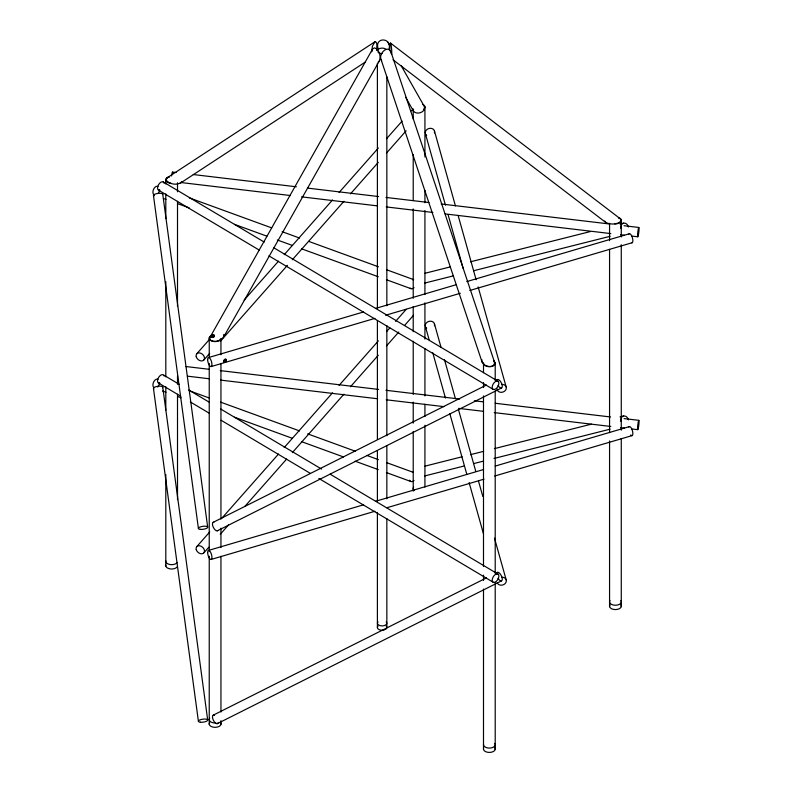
<?xml version="1.0" encoding="UTF-8"?>
<svg xmlns="http://www.w3.org/2000/svg" width="792" height="792" viewBox="0 0 792 792"><rect width="100%" height="100%" fill="white"/><g stroke="black" fill="none" stroke-linecap="round" stroke-linejoin="round"><path stroke-width="1.19" d="M391.674 54.381C392.218 48.668 389.793 34.303 389.872 50.767M371.646 51.836L372.438 46.094L375.032 41.699L376.23 42.313L376.923 44.758L376.645 50.342M481.882 359.647C480.447 366.528 495.782 369.933 494.396 361.786L391.119 52.401C388.021 44.203 378.447 53.678 381.061 59.509L482.051 362.003M209.801 337.639L209.949 339.689C213.989 343.164 221.324 340.837 223.908 336.511L379.101 61.34C381.407 56.885 379.477 49.609 374.547 47.847L372.755 48.708L209.801 337.639L210.454 336.531M223.908 336.511L223.76 334.462M389.03 49.104C392.297 37.095 373.695 36.769 378.289 49.124M371.824 51.262L372.755 48.708M375.032 41.699L166.587 178.18L166.033 179.942C169.161 184.407 177.834 185.882 181.715 181.794M196.654 353.915L209.751 339.075M244.134 300.118L278.517 261.162M284.239 254.668L332.541 199.94M339.085 192.515L378.378 147.995M386.565 138.719L402.118 121.097M203.94 359.915L209.672 353.42M220.315 341.362L287.437 265.31M292.357 259.736L343.926 201.307M350.47 193.882L378.309 162.35M386.486 153.074L406.138 130.809M196.654 546.777L209.751 531.937M222.027 518.027L278.517 454.024M284.239 447.529L332.541 392.802M339.085 385.387L378.378 340.857M386.565 331.581L389.842 327.878M395.574 321.384L406.217 309.325M203.94 552.776L208.85 547.213M220.315 534.224L228.502 524.957M244.876 506.405L286.625 459.093M292.357 452.608L343.926 394.168M350.47 386.743L378.309 355.212M386.486 345.936L398.772 332.026M404.504 325.532L413.503 315.325M378.289 62.004L379.101 61.34M180.13 183.308L365.34 62.033M166.587 178.18L169.102 177.012M213.295 522.274L486.407 385.041M495.257 380.596L497.465 379.487M217.265 530.828L501.445 388.04M213.295 715.136L486.407 577.903M495.257 573.457L497.465 572.349M217.265 723.69L501.445 580.902M208.286 357.628L363.607 311.939M375.467 308.454L456.093 284.734M466.765 281.596L629.204 233.808M211.315 366.518L374.943 318.384M385.615 315.246L460.31 293.278M469.795 290.486L632.244 242.698M208.286 550.489L363.607 504.801M375.467 501.316L483.368 469.577M495.218 466.082L629.204 426.67M211.315 559.39L374.943 511.256M386.803 507.761L484.031 479.16M494.703 476.022L632.244 435.56M424.997 273.28L450.123 266.934M470.468 261.805L590.119 231.61M620.027 224.067L623.621 223.156A4.722 3.812 75.8 0 1 628.373 227.007M424.641 283.1L453.361 275.854M473.695 270.725L610.097 236.313M424.997 466.142L462.092 456.776M470.468 454.667L483.625 451.351M494.396 448.628L591.317 424.175M620.027 416.929L623.621 416.028A4.722 3.812 75.8 0 1 628.373 419.879M424.641 475.962L464.122 466.003M473.695 463.587L483.268 461.172M494.04 458.459L610.097 429.175M172.448 172.062L176.121 172.507M193.307 174.547L296.396 186.793M307.445 188.1L378.625 196.555M385.981 197.436L428.937 202.534M441.213 203.99L609.345 223.968M624.076 225.72L638.798 227.462M181.269 182.566L290.496 195.545M301.534 196.862L377.626 205.9M386.219 206.92L432.858 212.454M445.124 213.909L610.81 233.59M620.621 234.759L624.304 235.194M631.669 236.075L637.808 236.798M185.942 366.538L209.266 369.3M220.305 370.616L378.625 389.426M385.981 390.298L459.617 399.039M474.349 400.792L482.942 401.811M495.208 403.267L610.573 416.978M624.076 418.582L638.798 420.324M187.407 376.16L209.494 378.784M220.542 380.101L377.626 398.762M386.219 399.782L443.896 406.633M458.627 408.385L483.17 411.296M494.218 412.612L610.81 426.462M620.621 427.621L624.304 428.066M631.669 428.937L637.808 429.67M189.338 197.881L271.715 227.898M282.16 231.7L299.554 238.045M308.84 241.431L378.447 266.795M386.575 269.755L413.256 279.477M163.667 198.554L165.983 199.396M177.586 203.623L189.189 207.85M234.432 224.344L266.914 236.184M277.358 239.986L292.446 245.48M301.722 248.866L378.299 276.764M386.417 279.725L410.781 288.605M189.338 390.743L209.068 397.93M220.661 402.158L299.554 430.907M307.682 433.868L355.252 451.202M366.854 455.43L378.447 459.657M386.575 462.617L413.256 472.339M162.499 390.991L165.983 392.258M177.586 396.485L181.061 397.762M234.432 417.206L292.446 438.342M301.722 441.728L343.49 456.944M355.093 461.172L378.299 469.626M386.417 472.586L410.781 481.467M618.473 217.83L620.829 219.235L621.086 220.998C617.354 224.819 610.691 224.621 606.029 222.651L393.02 59.776M163.281 181.972L264.211 242.065M273.775 247.757L497.96 381.219A4.722 2.673 -59.2 0 1 496.307 388.496A4.722 2.673 -59.2 0 1 492.337 386.11A4.722 2.673 -59.2 0 1 497.96 381.219M158.43 190.09L259.37 250.173M268.924 255.865L493.109 389.327M179.22 384.328L163.281 374.844A4.722 2.673 -59.2 0 0 158.014 378.616A4.722 2.673 -59.2 0 0 159.905 383.1M188.773 390.02L208.969 402.039M220.651 408.999L321.582 469.082M330.086 474.151L497.96 574.081A4.722 2.673 -59.2 0 1 496.307 581.358A4.722 2.673 -59.2 0 1 492.337 578.972A4.722 2.673 -59.2 0 1 497.96 574.081M158.43 382.952L180.744 396.238M190.308 401.93L209.435 413.315M221.117 420.265L310.365 473.398M318.859 478.457L493.109 582.189M390.476 43.045L619.889 218.463M606.029 222.651L604.672 221.017M405.643 97.317L413.474 111.098C416.968 115.761 427.254 111.484 423.888 105.683L401.287 65.894M493.673 360.578L494.396 361.786M387.842 42.243L389.674 45.471M413.474 111.098L412.711 108.831M381.061 59.509L381.645 60.925M434.422 130.858L455.44 205.9M458.113 215.424L476.131 279.744M478.13 286.892L506.157 386.932M425.423 133.709L445.441 205.168M448.104 214.701L463.122 268.29M434.422 323.73L441.094 347.549M444.431 359.459L455.44 398.762M458.449 409.484L475.794 471.418M478.467 480.942L482.803 496.426M494.475 538.114L506.157 579.803M425.423 326.571L429.086 339.669M432.759 352.777L445.441 398.029M449.777 413.513L466.785 474.26M469.121 482.595L483.466 533.808M391.119 52.401L391.347 54.054M162.726 194.08L207.662 526.977M153.49 195.713L198.426 528.611M162.726 386.942L207.662 719.839M153.49 388.575L198.426 721.472M621.274 220.008L621.274 236.966M621.274 244.738L621.274 430.175M621.274 438.491L621.274 606.622M609.563 223.364L609.563 240.669M609.563 249.322L609.563 432.65M609.563 440.956L609.563 606.622M495.208 362.855L495.208 380.16M495.208 390.941L495.208 573.022M495.208 582.912L495.208 749.47M483.506 372.735L483.506 362.845A5.9 3.406 0 0 0 490.882 366.587A5.9 3.406 0 0 0 494.05 361.221M483.506 382.625L483.506 387.565M483.496 395.881L483.496 566.488M483.496 575.141L483.506 580.437M483.506 589.09L483.496 749.46M424.928 106.643L424.928 156.984M424.928 190.367L424.928 202.732M424.928 210.494L424.928 294.565M424.928 302.871L424.928 339.075M424.928 348.619L424.928 395.941M424.928 404.247L424.928 416.612M424.928 425.264L424.928 487.08M413.216 109.108L413.216 118.998M413.216 154.509L413.216 200.604M413.216 208.91L413.216 298.267M413.216 306.573L413.216 331.65M413.216 341.194L413.216 394.357M413.216 402.118L413.216 423.136M413.216 431.442L413.216 491.129M386.842 76.834L386.842 305.771M386.842 325.562L386.842 435.699M386.842 445.599L386.842 498.812M386.842 518.611L386.842 627.512M377.398 63.221L377.398 308.246M377.398 320.621L377.398 439.412M377.398 450.549L377.398 501.287M377.398 512.424L377.398 627.512M220.948 354.737L220.948 338.659A5.9 3.406 0 0 1 212.83 341.362A5.9 3.406 0 0 1 210.415 336.135M220.948 363.389L220.948 519.166M220.948 528.165L220.948 547.599M220.948 556.251L220.948 712.028M220.948 720.68L220.948 724.393M209.246 337.768L209.246 357.548M209.237 363.38L209.237 551.301M209.237 556.241L209.237 724.383M177.507 182.794L177.517 191.793M177.507 201.336L177.507 306.425M177.507 375.655L177.507 384.308M177.507 394.198L177.517 499.633M165.805 179.418L165.805 184.021M165.805 193.911L165.805 218.641M165.805 281.685L165.805 376.883M165.805 386.773L165.805 410.266M165.805 474.557L165.805 566.042M414.384 490.555A5.9 3.406 0 0 1 413.622 487.179M177.111 562.567A5.9 3.406 0 0 1 170.122 564.557A5.9 3.406 0 0 1 165.805 560.815M494.812 743.381A5.9 3.406 0 0 1 490.119 748.064A5.9 3.406 0 0 1 483.506 744.232M386.209 621.809A4.722 2.732 0 0 1 382.12 625.908A4.722 2.732 0 0 1 378.031 621.809M620.878 600.544A5.9 3.406 0 0 1 615.414 605.256A5.9 3.406 0 0 1 609.969 600.534M215.86 722.987A5.9 3.406 0 0 1 209.642 718.294M213.83 336.105A1.03 0.733 -15 0 1 212.573 337.006M211.84 336.58A1.03 0.733 -15 0 1 211.83 336.194M177.111 566.904A5.9 3.406 0 0 1 170.122 568.894A5.9 3.406 0 0 1 165.805 565.151M170.884 183.249A5.9 3.406 0 0 1 165.805 180.309A5.9 3.406 0 0 1 169.399 176.715M620.878 604.87A5.9 3.406 0 0 1 615.414 609.583A5.9 3.406 0 0 1 609.969 604.87M619.017 217.75A5.9 3.406 0 0 1 620.878 221.76A5.9 3.406 0 0 1 614.642 223.829M224.324 361.508A1.03 0.594 -60 0 1 224.482 360.093A1.03 0.594 -60 0 1 225.552 359.984M225.859 360.707A1.653 0.95 -60 0 1 223.948 361.993A1.653 0.95 -60 0 1 224.443 359.578A1.653 0.95 -60 0 1 226.017 359.934M422.671 104.386A5.9 3.406 0 0 1 423.75 109.167M620.908 228.532A4.722 3.812 75.8 0 1 623.621 223.156M171.527 175.972A4.722 0.515 -83.2 0 1 172.696 173.111M153.846 196.05A4.722 1.505 -7.7 0 1 157.311 193.495A4.722 1.505 -7.7 0 1 162.776 194.476M501.633 384.407A4.722 3.901 -15.6 0 1 506.326 387.941A4.722 3.901 -15.6 0 1 501.683 392.307A4.722 3.901 -15.6 0 1 496.98 388.773M425.255 132.7A4.722 3.901 -15.6 0 1 430.502 128.314A4.722 3.901 -15.6 0 1 434.442 132.907M426.64 135.373A4.722 3.901 -15.6 0 1 425.888 134.62M414.038 287.595A4.722 3.01 -70 0 1 410.147 288.11M412.82 279.804A4.722 3.01 -70 0 1 413.652 279.695M159.449 189.813A4.722 3.01 -70 0 1 158.341 193.248M154.381 195.169A4.722 3.01 -70 0 1 153.49 189.466A4.722 3.01 -70 0 1 158.014 186.466M628.868 234.214A4.722 1.752 73.6 0 1 632.244 237.244A4.722 1.752 73.6 0 1 631.798 242.807M217.721 530.511A4.722 2.079 63.3 0 1 213.276 527.195A4.722 2.079 63.3 0 1 213.88 522.255M496.633 381.19A4.722 2.079 63.3 0 1 499.96 380.784A4.722 2.079 63.3 0 1 502.108 387.367A4.722 2.079 63.3 0 1 498.039 385.486M411.127 110.89A4.722 3.435 41.4 0 1 413.681 109.85M159.905 190.228A4.722 2.673 -59.2 0 1 158.568 184.655A4.722 2.673 -59.2 0 1 164.102 183.209M494.812 747.717A5.9 3.406 0 0 1 490.119 752.4A5.9 3.406 0 0 1 483.506 748.569M620.908 421.393A4.722 3.812 75.8 0 1 623.621 416.028M153.846 388.912A4.722 1.505 -7.7 0 1 157.925 386.268A4.722 1.505 -7.7 0 1 162.499 387.753M501.633 577.269A4.722 3.901 -15.6 0 1 506.306 580.467A4.722 3.901 -15.6 0 1 502.484 585.041A4.722 3.901 -15.6 0 1 497.148 582.645M425.255 325.562A4.722 3.901 -15.6 0 1 430.502 321.176A4.722 3.901 -15.6 0 1 434.442 325.769M426.64 328.235A4.722 3.901 -15.6 0 1 425.888 327.482M414.038 480.457A4.722 3.01 -70 0 1 409.672 480.209M159.449 382.675A4.722 3.01 -70 0 1 157.638 387.031M153.737 387.536A4.722 3.01 -70 0 1 153.747 381.774A4.722 3.01 -70 0 1 158.014 379.328M628.868 427.086A4.722 1.752 73.6 0 1 632.58 431.293A4.722 1.752 73.6 0 1 630.719 434.976M217.998 722.799A4.722 2.079 63.3 0 1 213.276 720.057A4.722 2.079 63.3 0 1 214.563 715.394M496.633 574.061A4.722 2.079 63.3 0 1 499.96 573.646A4.722 2.079 63.3 0 1 502.108 580.229A4.722 2.079 63.3 0 1 498.039 578.348M163.786 375.339A4.722 2.673 -59.2 0 1 164.102 376.071M382.12 53.579A4.722 2.732 0 0 1 378.031 52.213M377.398 50.846A4.722 2.732 0 0 1 380.902 48.213A4.722 2.732 0 0 1 386.209 49.48M386.209 626.145A4.722 2.732 0 0 1 386.684 628.214M386.209 628.878A4.722 2.732 0 0 1 385.457 629.442M384.486 629.868A4.722 2.732 0 0 1 378.784 629.442A4.722 2.732 0 0 1 378.031 626.145M220.552 722.641A5.9 3.406 0 0 1 215.087 727.353A5.9 3.406 0 0 1 209.642 722.631M211.929 337.006A1.653 1.168 -15 0 0 214.335 335.64A1.653 1.168 -15 0 0 211.88 334.957A1.653 1.168 -15 0 0 211.929 337.006M212.028 337.392A1.653 1.168 -15 0 0 214.444 336.016A1.653 1.168 -15 0 0 211.979 335.343A1.653 1.168 -15 0 0 212.028 337.392M225.542 361.964A1.653 0.95 -60 0 0 226.066 359.41A1.653 0.95 -60 0 0 224.116 361.142A1.653 0.95 -60 0 0 225.542 361.964M638.352 235.105A4.722 0.515 -83.2 0 0 638.926 227.502A4.722 0.515 -83.2 0 0 637.629 233.788A4.722 0.515 -83.2 0 0 638.352 235.105M200.336 529.363A4.722 1.505 -7.7 0 0 207.712 527.373A4.722 1.505 -7.7 0 0 201.089 526.66A4.722 1.505 -7.7 0 0 200.336 529.363M207.653 359.647A4.722 1.752 73.6 0 0 210.87 366.637A4.722 1.752 73.6 0 0 210.87 359.954A4.722 1.752 73.6 0 0 207.653 359.647M196.228 356.717A4.722 3.435 41.4 0 0 203.277 360.518A4.722 3.435 41.4 0 0 201.386 353.509A4.722 3.435 41.4 0 0 196.228 356.717M638.352 427.967A4.722 0.515 -83.2 0 0 638.926 420.364A4.722 0.515 -83.2 0 0 637.629 426.65A4.722 0.515 -83.2 0 0 638.352 427.967M200.336 722.225A4.722 1.505 -7.7 0 0 207.712 720.235A4.722 1.505 -7.7 0 0 201.089 719.522A4.722 1.505 -7.7 0 0 200.336 722.225M207.653 552.509A4.722 1.752 73.6 0 0 210.87 559.498A4.722 1.752 73.6 0 0 210.87 552.816A4.722 1.752 73.6 0 0 207.653 552.509M196.228 549.579A4.722 3.435 41.4 0 0 203.277 553.38A4.722 3.435 41.4 0 0 201.386 546.371A4.722 3.435 41.4 0 0 196.228 549.579"/></g></svg>
